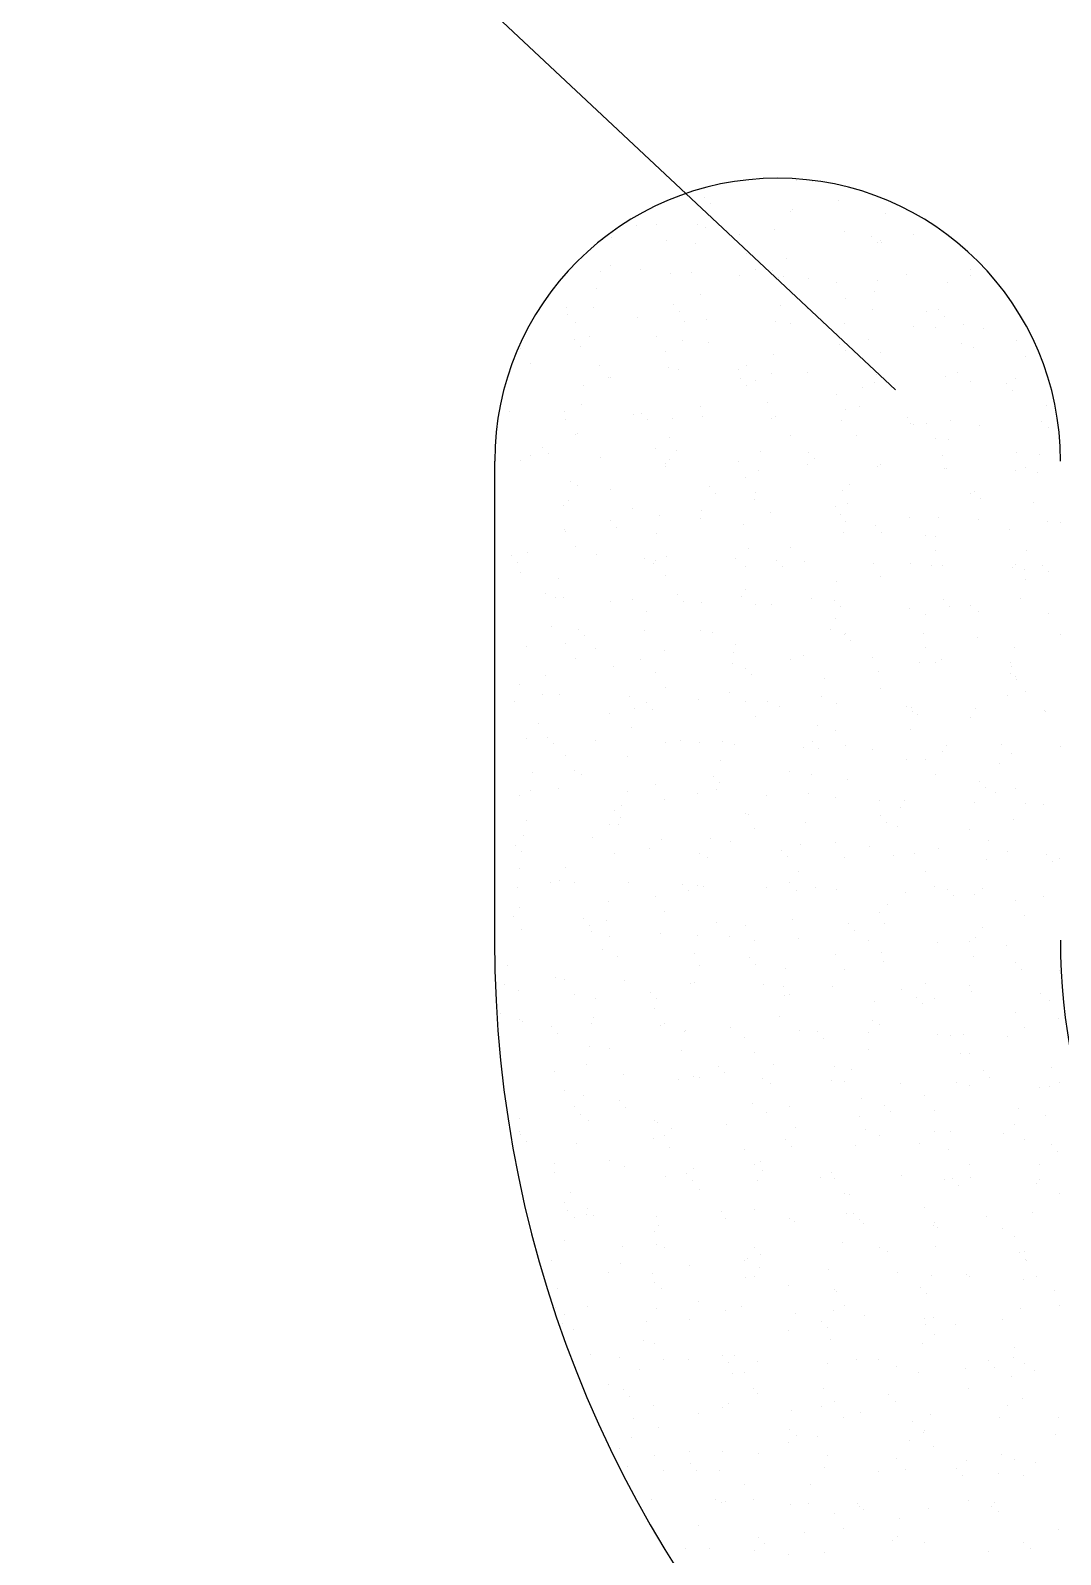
# Model space of a CAD drawing. Extents: x -109 to 1815, y -14679 to 345.
# Drawn here: x 34.671 to 35.399, y 8.072 to 9.149 of the extents above; entities that cross this region are included whole.
import ezdxf

# ---------------------------------------------------------------- set-up
doc = ezdxf.new("R2010")
doc.units = 0
doc.header["$MEASUREMENT"] = 0
doc.linetypes.add('HIDDEN', pattern=[0.375, 0.25, -0.125])
for name, color, linetype in [('LINVISTA', 13, 'CONTINUOUS'), ('PROJCASA', 3, 'HIDDEN'), ('VARANDA', 1, 'CONTINUOUS')]:
    doc.layers.add(name, color=color, linetype=linetype)

msp = doc.modelspace()

# ---------------------------------------------------------------- linework, layer by layer
at = {"layer": 'LINVISTA', "ltscale": 0.35}
msp.add_arc((35.8296, 8.506), 0.8308, 180, 360, dxfattribs=at)
at = {"layer": 'PROJCASA', "ltscale": 12}
msp.add_line((41.8508, 2.7423), (32.7227, 11.2923), dxfattribs=at)
at = {"layer": 'VARANDA'}
for p, q in [((35.2123, 9.0432), (35.2123, 9.0432)), ((35.2233, 9.0425), (35.2233, 9.0425)), ((35.1474, 9.0312), (35.1474, 9.0312)), ((35.242, 9.0288), (35.242, 9.0288)), ((35.1517, 9.0266), (35.1517, 9.0266)), ((35.2083, 9.0209), (35.2083, 9.0209)), ((35.2096, 9.0226), (35.2096, 9.0226)), ((35.275, 9.0198), (35.275, 9.0198)), ((35.0991, 9.0114), (35.0991, 9.0114)), ((35.1131, 9.0115), (35.1131, 9.0115)), ((35.1424, 9.0115), (35.1424, 9.0115)), ((35.1481, 9.0098), (35.1481, 9.0098)), ((35.197, 9.0082), (35.197, 9.0082)), ((35.0752, 9.001), (35.0752, 9.001)), ((35.0817, 9.0023), (35.0817, 9.0023)), ((35.12, 9.0008), (35.12, 9.0008)), ((35.1406, 8.9983), (35.1406, 8.9983)), ((35.172, 9.0045), (35.172, 9.0045)), ((35.246, 9.0066), (35.246, 9.0066)), ((35.2652, 9.0035), (35.2652, 9.0035)), ((35.2694, 8.9988), (35.2694, 8.9988)), ((35.2719, 9.0003), (35.2719, 9.0003)), ((35.2723, 8.9992), (35.2723, 8.9992)), ((35.2949, 9.005), (35.2949, 9.005)), ((35.1767, 8.991), (35.1767, 8.991)), ((35.2051, 8.9881), (35.2051, 8.9881)), ((35.074, 8.9787), (35.074, 8.9787)), ((35.0809, 8.9828), (35.0809, 8.9828)), ((35.102, 8.9802), (35.102, 8.9802)), ((35.123, 8.9771), (35.123, 8.9771)), ((35.1379, 8.9776), (35.1379, 8.9776)), ((35.1719, 8.9755), (35.1719, 8.9755)), ((35.1836, 8.9803), (35.1836, 8.9803)), ((35.1952, 8.9792), (35.1952, 8.9792)), ((35.1994, 8.9745), (35.1994, 8.9745)), ((35.2033, 8.9749), (35.2033, 8.9749)), ((35.2897, 8.9767), (35.2897, 8.9767)), ((35.335, 8.9757), (35.335, 8.9757)), ((35.3355, 8.9798), (35.3355, 8.9798)), ((35.0707, 8.9665), (35.0707, 8.9665)), ((35.2208, 8.9739), (35.2208, 8.9739)), ((35.2404, 8.9705), (35.2404, 8.9705)), ((35.2677, 8.9647), (35.2677, 8.9647)), ((35.2698, 8.9723), (35.2698, 8.9723)), ((35.3187, 8.9707), (35.3187, 8.9707)), ((35.0494, 8.953), (35.0494, 8.953)), ((35.069, 8.9533), (35.069, 8.9533)), ((35.1252, 8.9549), (35.1252, 8.9549)), ((35.1445, 8.9623), (35.1445, 8.9623)), ((35.2006, 8.9542), (35.2006, 8.9542)), ((35.2472, 8.9598), (35.2472, 8.9598)), ((35.0505, 8.948), (35.0505, 8.948)), ((35.0562, 8.9422), (35.0562, 8.9422)), ((35.0995, 8.9464), (35.0995, 8.9464)), ((35.1294, 8.9502), (35.1294, 8.9502)), ((35.1334, 8.9431), (35.1334, 8.9431)), ((35.1484, 8.9448), (35.1484, 8.9448)), ((35.1973, 8.9432), (35.1973, 8.9432)), ((35.2197, 8.9524), (35.2197, 8.9524)), ((35.266, 8.9514), (35.266, 8.9514)), ((35.304, 8.95), (35.304, 8.95)), ((35.3129, 8.9514), (35.3129, 8.9514)), ((35.3171, 8.9467), (35.3171, 8.9467)), ((35.0662, 8.9327), (35.0662, 8.9327)), ((35.113, 8.9324), (35.113, 8.9324)), ((35.2081, 8.9418), (35.2081, 8.9418)), ((35.2463, 8.9416), (35.2463, 8.9416)), ((35.2952, 8.94), (35.2952, 8.94)), ((35.3108, 8.9393), (35.3108, 8.9393)), ((35.3304, 8.9412), (35.3304, 8.9412)), ((35.3442, 8.9384), (35.3442, 8.9384)), ((35.0172, 8.9242), (35.0172, 8.9242)), ((35.0552, 8.9306), (35.0552, 8.9306)), ((35.0594, 8.9259), (35.0594, 8.9259)), ((35.1198, 8.9217), (35.1198, 8.9217)), ((35.1316, 8.9299), (35.1316, 8.9299)), ((35.1497, 8.9281), (35.1497, 8.9281)), ((35.2429, 8.9271), (35.2429, 8.9271)), ((35.2471, 8.9224), (35.2471, 8.9224)), ((35.2633, 8.9308), (35.2633, 8.9308)), ((35.2717, 8.9212), (35.2717, 8.9212)), ((35.3287, 8.928), (35.3287, 8.928)), ((35.3374, 8.9246), (35.3374, 8.9246)), ((35.3676, 8.9295), (35.3676, 8.9295)), ((35.0242, 8.9138), (35.0242, 8.9138)), ((35.0732, 8.9122), (35.0732, 8.9122)), ((35.1221, 8.9106), (35.1221, 8.9106)), ((35.1766, 8.9119), (35.1766, 8.9119)), ((35.1961, 8.9197), (35.1961, 8.9197)), ((35.3744, 8.9188), (35.3744, 8.9188)), ((35.0797, 8.9038), (35.0797, 8.9038)), ((35.0808, 8.9037), (35.0808, 8.9037)), ((35.1289, 8.9093), (35.1289, 8.9093)), ((35.1711, 8.909), (35.1711, 8.909)), ((35.1729, 8.9028), (35.1729, 8.9028)), ((35.1834, 8.9012), (35.1834, 8.9012)), ((35.1943, 8.9065), (35.1943, 8.9065)), ((35.22, 8.9074), (35.22, 8.9074)), ((35.2674, 8.9003), (35.2674, 8.9003)), ((35.2689, 8.9058), (35.2689, 8.9058)), ((35.3179, 8.9042), (35.3179, 8.9042)), ((35.326, 8.9074), (35.326, 8.9074)), ((35.3353, 8.9007), (35.3353, 8.9007)), ((35.3606, 8.8994), (35.3606, 8.8994)), ((35.3668, 8.9026), (35.3668, 8.9026)), ((35.0617, 8.8982), (35.0617, 8.8982)), ((35.1772, 8.8981), (35.1772, 8.8981)), ((35.2402, 8.8914), (35.2402, 8.8914)), ((35.2587, 8.8963), (35.2587, 8.8963)), ((35.3649, 8.8947), (35.3649, 8.8947)), ((35.0097, 8.8795), (35.0097, 8.8795)), ((35.048, 8.8794), (35.048, 8.8794)), ((35.06, 8.8849), (35.06, 8.8849)), ((35.097, 8.8778), (35.097, 8.8778)), ((35.1029, 8.8785), (35.1029, 8.8785)), ((35.1444, 8.8832), (35.1444, 8.8832)), ((35.1916, 8.8858), (35.1916, 8.8858)), ((35.247, 8.8807), (35.247, 8.8807)), ((35.257, 8.8831), (35.257, 8.8831)), ((35.3886, 8.8839), (35.3886, 8.8839)), ((35.0493, 8.8739), (35.0493, 8.8739)), ((35.1072, 8.8738), (35.1072, 8.8738)), ((35.1244, 8.8748), (35.1244, 8.8748)), ((35.1459, 8.8762), (35.1459, 8.8762)), ((35.1949, 8.8746), (35.1949, 8.8746)), ((35.1974, 8.876), (35.1974, 8.876)), ((35.2438, 8.873), (35.2438, 8.873)), ((35.2906, 8.8751), (35.2906, 8.8751)), ((35.2928, 8.8714), (35.2928, 8.8714)), ((35.2949, 8.8704), (35.2949, 8.8704)), ((35.3038, 8.8709), (35.3038, 8.8709)), ((35.3214, 8.8729), (35.3214, 8.8729)), ((35.3417, 8.8698), (35.3417, 8.8698)), ((35.3851, 8.8726), (35.3851, 8.8726)), ((35.3906, 8.8682), (35.3906, 8.8682)), ((35.0561, 8.8631), (35.0561, 8.8631)), ((35.0572, 8.8643), (35.0572, 8.8643)), ((35.1226, 8.8615), (35.1226, 8.8615)), ((35.208, 8.8627), (35.208, 8.8627)), ((35.2543, 8.8624), (35.2543, 8.8624)), ((35.3106, 8.8602), (35.3106, 8.8602)), ((35.3197, 8.8596), (35.3197, 8.8596)), ((35.017, 8.8451), (35.017, 8.8451)), ((35.0245, 8.8488), (35.0245, 8.8488)), ((35.0329, 8.8542), (35.0329, 8.8542)), ((35.0372, 8.8496), (35.0372, 8.8496)), ((35.0735, 8.8472), (35.0735, 8.8472)), ((35.1129, 8.8533), (35.1129, 8.8533)), ((35.1224, 8.8456), (35.1224, 8.8456)), ((35.1274, 8.8518), (35.1274, 8.8518)), ((35.1871, 8.8513), (35.1871, 8.8513)), ((35.2206, 8.8508), (35.2206, 8.8508)), ((35.2249, 8.8461), (35.2249, 8.8461)), ((35.3151, 8.8483), (35.3151, 8.8483)), ((35.3674, 8.8504), (35.3674, 8.8504)), ((35.3841, 8.8494), (35.3841, 8.8494)), ((34.9989, 8.506), (34.9989, 8.8445)), ((35.1197, 8.8426), (35.1197, 8.8426)), ((35.1199, 8.8409), (35.1199, 8.8409)), ((35.1714, 8.844), (35.1714, 8.844)), ((35.1853, 8.8381), (35.1853, 8.8381)), ((35.2203, 8.8424), (35.2203, 8.8424)), ((35.2693, 8.8408), (35.2693, 8.8408)), ((35.2716, 8.8421), (35.2716, 8.8421)), ((35.317, 8.839), (35.317, 8.839)), ((35.3182, 8.8392), (35.3182, 8.8392)), ((35.3671, 8.8376), (35.3671, 8.8376)), ((35.3742, 8.8397), (35.3742, 8.8397)), ((35.3824, 8.8362), (35.3824, 8.8362)), ((35.0527, 8.8298), (35.0527, 8.8298)), ((35.0574, 8.8275), (35.0574, 8.8275)), ((35.0806, 8.8246), (35.0806, 8.8246)), ((35.1506, 8.8265), (35.1506, 8.8265)), ((35.1765, 8.8328), (35.1765, 8.8328)), ((35.2451, 8.824), (35.2451, 8.824)), ((35.2497, 8.8279), (35.2497, 8.8279)), ((35.0472, 8.8129), (35.0472, 8.8129)), ((35.051, 8.8166), (35.051, 8.8166)), ((35.1549, 8.8218), (35.1549, 8.8218)), ((35.1826, 8.8175), (35.1826, 8.8175)), ((35.1833, 8.8221), (35.1833, 8.8221)), ((35.248, 8.8147), (35.248, 8.8147)), ((35.3352, 8.8216), (35.3352, 8.8216)), ((35.3383, 8.823), (35.3383, 8.823)), ((35.3426, 8.8183), (35.3426, 8.8183)), ((35.3796, 8.8156), (35.3796, 8.8156)), ((35.0806, 8.8022), (35.0806, 8.8022)), ((35.0961, 8.8113), (35.0961, 8.8113)), ((35.1154, 8.8064), (35.1154, 8.8064)), ((35.1442, 8.8041), (35.1442, 8.8041)), ((35.1451, 8.8097), (35.1451, 8.8097)), ((35.194, 8.8081), (35.194, 8.8081)), ((35.2401, 8.8123), (35.2401, 8.8123)), ((35.243, 8.8065), (35.243, 8.8065)), ((35.2919, 8.8049), (35.2919, 8.8049)), ((35.3124, 8.8045), (35.3124, 8.8045)), ((35.3408, 8.8033), (35.3408, 8.8033)), ((35.0482, 8.7959), (35.0482, 8.7959)), ((35.0491, 8.7948), (35.0491, 8.7948)), ((35.0849, 8.7975), (35.0849, 8.7975)), ((35.1136, 8.7932), (35.1136, 8.7932)), ((35.1751, 8.7997), (35.1751, 8.7997)), ((35.2453, 8.794), (35.2453, 8.794)), ((35.2469, 8.8016), (35.2469, 8.8016)), ((35.2683, 8.7987), (35.2683, 8.7987)), ((35.2726, 8.794), (35.2726, 8.794)), ((35.3037, 8.7918), (35.3037, 8.7918)), ((35.3107, 8.7913), (35.3107, 8.7913)), ((35.3628, 8.7962), (35.3628, 8.7962)), ((35.3898, 8.8017), (35.3898, 8.8017)), ((35.3988, 8.8011), (35.3988, 8.8011)), ((35.0559, 8.784), (35.0559, 8.784)), ((35.1781, 8.783), (35.1781, 8.783)), ((35.2078, 8.7836), (35.2078, 8.7836)), ((35.3105, 8.7811), (35.3105, 8.7811)), ((35.3751, 8.7811), (35.3751, 8.7811)), ((35.0106, 8.7779), (35.0106, 8.7779)), ((35.0149, 8.7732), (35.0149, 8.7732)), ((35.0221, 8.7802), (35.0221, 8.7802)), ((35.071, 8.7786), (35.071, 8.7786)), ((35.1051, 8.7754), (35.1051, 8.7754)), ((35.1109, 8.7725), (35.1109, 8.7725)), ((35.1127, 8.7742), (35.1127, 8.7742)), ((35.12, 8.777), (35.12, 8.777)), ((35.1689, 8.7754), (35.1689, 8.7754)), ((35.1763, 8.7697), (35.1763, 8.7697)), ((35.1983, 8.7744), (35.1983, 8.7744)), ((35.2026, 8.7697), (35.2026, 8.7697)), ((35.2178, 8.7738), (35.2178, 8.7738)), ((35.2668, 8.7722), (35.2668, 8.7722)), ((35.2928, 8.7719), (35.2928, 8.7719)), ((35.308, 8.7706), (35.308, 8.7706)), ((35.3157, 8.7706), (35.3157, 8.7706)), ((35.3673, 8.7713), (35.3673, 8.7713)), ((35.386, 8.7709), (35.386, 8.7709)), ((35.0169, 8.766), (35.0169, 8.766)), ((35.0437, 8.7614), (35.0437, 8.7614)), ((35.1195, 8.7635), (35.1195, 8.7635)), ((35.2407, 8.7595), (35.2407, 8.7595)), ((35.2715, 8.763), (35.2715, 8.763)), ((35.3647, 8.769), (35.3647, 8.769)), ((35.3734, 8.7679), (35.3734, 8.7679)), ((35.3741, 8.7606), (35.3741, 8.7606)), ((35.3903, 8.7663), (35.3903, 8.7663)), ((35.0351, 8.7511), (35.0351, 8.7511)), ((35.042, 8.7482), (35.042, 8.7482)), ((35.1283, 8.7501), (35.1283, 8.7501)), ((35.1736, 8.7491), (35.1736, 8.7491)), ((35.1763, 8.7537), (35.1763, 8.7537)), ((35.0475, 8.748), (35.0475, 8.748)), ((35.0805, 8.7455), (35.0805, 8.7455)), ((35.0965, 8.7464), (35.0965, 8.7464)), ((35.1064, 8.738), (35.1064, 8.738)), ((35.1326, 8.7454), (35.1326, 8.7454)), ((35.1454, 8.7448), (35.1454, 8.7448)), ((35.1831, 8.743), (35.1831, 8.743)), ((35.1943, 8.7432), (35.1943, 8.7432)), ((35.2228, 8.7476), (35.2228, 8.7476)), ((35.239, 8.7463), (35.239, 8.7463)), ((35.2433, 8.7416), (35.2433, 8.7416)), ((35.2922, 8.74), (35.2922, 8.74)), ((35.316, 8.7466), (35.316, 8.7466)), ((35.3203, 8.742), (35.3203, 8.742)), ((35.3351, 8.7425), (35.3351, 8.7425)), ((35.3412, 8.7384), (35.3412, 8.7384)), ((35.3706, 8.7472), (35.3706, 8.7472)), ((35.0392, 8.7276), (35.0392, 8.7276)), ((35.2399, 8.7332), (35.2399, 8.7332)), ((35.3034, 8.7361), (35.3034, 8.7361)), ((35.3901, 8.7368), (35.3901, 8.7368)), ((35.0583, 8.7258), (35.0583, 8.7258)), ((35.0626, 8.7211), (35.0626, 8.7211)), ((35.1046, 8.7248), (35.1046, 8.7248)), ((35.1441, 8.725), (35.1441, 8.725)), ((35.1528, 8.7233), (35.1528, 8.7233)), ((35.2363, 8.7257), (35.2363, 8.7257)), ((35.246, 8.7223), (35.246, 8.7223)), ((35.2467, 8.7225), (35.2467, 8.7225)), ((35.2503, 8.7177), (35.2503, 8.7177)), ((35.3017, 8.7229), (35.3017, 8.7229)), ((35.3405, 8.7199), (35.3405, 8.7199)), ((35.3987, 8.722), (35.3987, 8.722)), ((35.0212, 8.7137), (35.0212, 8.7137)), ((35.049, 8.7157), (35.049, 8.7157)), ((35.0702, 8.7121), (35.0702, 8.7121)), ((35.1191, 8.7105), (35.1191, 8.7105)), ((35.168, 8.7089), (35.168, 8.7089)), ((35.1691, 8.7146), (35.1691, 8.7146)), ((35.217, 8.7073), (35.217, 8.7073)), ((35.2659, 8.7057), (35.2659, 8.7057)), ((35.3035, 8.7127), (35.3035, 8.7127)), ((35.3661, 8.7127), (35.3661, 8.7127)), ((35.0558, 8.7049), (35.0558, 8.7049)), ((35.0828, 8.699), (35.0828, 8.699)), ((35.1019, 8.7041), (35.1019, 8.7041)), ((35.1126, 8.6951), (35.1126, 8.6951)), ((35.1673, 8.7014), (35.1673, 8.7014)), ((35.176, 8.6981), (35.176, 8.6981)), ((35.2077, 8.7045), (35.2077, 8.7045)), ((35.2705, 8.6956), (35.2705, 8.6956)), ((35.299, 8.7023), (35.299, 8.7023)), ((35.3103, 8.702), (35.3103, 8.702)), ((35.3149, 8.7041), (35.3149, 8.7041)), ((35.3637, 8.6946), (35.3637, 8.6946)), ((35.3638, 8.7025), (35.3638, 8.7025)), ((35.3644, 8.6995), (35.3644, 8.6995)), ((35.0167, 8.6869), (35.0167, 8.6869)), ((35.0347, 8.6931), (35.0347, 8.6931)), ((35.1194, 8.6844), (35.1194, 8.6844)), ((35.1803, 8.6934), (35.1803, 8.6934)), ((35.2317, 8.6912), (35.2317, 8.6912)), ((35.2713, 8.6839), (35.2713, 8.6839)), ((35.3671, 8.6922), (35.3671, 8.6922)), ((35.368, 8.6899), (35.368, 8.6899)), ((35.0128, 8.6747), (35.0128, 8.6747)), ((35.033, 8.6798), (35.033, 8.6798)), ((35.045, 8.6794), (35.045, 8.6794)), ((35.094, 8.6778), (35.094, 8.6778)), ((35.106, 8.6738), (35.106, 8.6738)), ((35.1429, 8.6762), (35.1429, 8.6762)), ((35.1646, 8.6807), (35.1646, 8.6807)), ((35.1762, 8.6746), (35.1762, 8.6746)), ((35.1919, 8.6746), (35.1919, 8.6746)), ((35.23, 8.6779), (35.23, 8.6779)), ((35.2408, 8.673), (35.2408, 8.673)), ((35.3616, 8.6788), (35.3616, 8.6788)), ((35.374, 8.6815), (35.374, 8.6815)), ((35.0804, 8.6664), (35.0804, 8.6664)), ((35.0974, 8.6696), (35.0974, 8.6696)), ((35.1103, 8.6691), (35.1103, 8.6691)), ((35.183, 8.6639), (35.183, 8.6639)), ((35.2005, 8.6713), (35.2005, 8.6713)), ((35.2897, 8.6714), (35.2897, 8.6714)), ((35.2937, 8.6703), (35.2937, 8.6703)), ((35.2944, 8.6678), (35.2944, 8.6678)), ((35.298, 8.6656), (35.298, 8.6656)), ((35.3349, 8.6634), (35.3349, 8.6634)), ((35.3387, 8.6698), (35.3387, 8.6698)), ((35.3876, 8.6682), (35.3876, 8.6682)), ((35.3882, 8.6678), (35.3882, 8.6678)), ((35.0302, 8.6592), (35.0302, 8.6592)), ((35.0956, 8.6564), (35.0956, 8.6564)), ((35.2273, 8.6573), (35.2273, 8.6573)), ((35.2398, 8.6541), (35.2398, 8.6541)), ((35.2927, 8.6545), (35.2927, 8.6545)), ((35.0215, 8.6487), (35.0215, 8.6487)), ((35.036, 8.6495), (35.036, 8.6495)), ((35.0403, 8.6448), (35.0403, 8.6448)), ((35.0705, 8.6471), (35.0705, 8.6471)), ((35.1194, 8.6455), (35.1194, 8.6455)), ((35.1305, 8.647), (35.1305, 8.647)), ((35.144, 8.6459), (35.144, 8.6459)), ((35.1601, 8.6462), (35.1601, 8.6462)), ((35.1684, 8.6439), (35.1684, 8.6439)), ((35.2173, 8.6423), (35.2173, 8.6423)), ((35.2237, 8.646), (35.2237, 8.646)), ((35.228, 8.6413), (35.228, 8.6413)), ((35.2466, 8.6434), (35.2466, 8.6434)), ((35.2662, 8.6407), (35.2662, 8.6407)), ((35.3182, 8.6435), (35.3182, 8.6435)), ((35.3571, 8.6443), (35.3571, 8.6443)), ((35.3985, 8.6429), (35.3985, 8.6429)), ((35.0488, 8.6366), (35.0488, 8.6366)), ((35.0929, 8.6358), (35.0929, 8.6358)), ((35.1583, 8.633), (35.1583, 8.633)), ((35.29, 8.6339), (35.29, 8.6339)), ((35.3034, 8.6336), (35.3034, 8.6336)), ((35.3152, 8.6391), (35.3152, 8.6391)), ((35.3554, 8.6311), (35.3554, 8.6311)), ((35.3641, 8.6375), (35.3641, 8.6375)), ((35.0257, 8.6247), (35.0257, 8.6247)), ((35.0556, 8.6258), (35.0556, 8.6258)), ((35.0605, 8.6227), (35.0605, 8.6227)), ((35.1537, 8.6217), (35.1537, 8.6217)), ((35.2076, 8.6254), (35.2076, 8.6254)), ((35.2227, 8.6228), (35.2227, 8.6228)), ((35.2482, 8.6192), (35.2482, 8.6192)), ((35.3102, 8.6229), (35.3102, 8.6229)), ((35.024, 8.6115), (35.024, 8.6115)), ((35.0442, 8.6129), (35.0442, 8.6129)), ((35.0931, 8.6113), (35.0931, 8.6113)), ((35.1124, 8.616), (35.1124, 8.616)), ((35.1421, 8.6097), (35.1421, 8.6097)), ((35.1556, 8.6123), (35.1556, 8.6123)), ((35.158, 8.617), (35.158, 8.617)), ((35.191, 8.6081), (35.191, 8.6081)), ((35.221, 8.6096), (35.221, 8.6096)), ((35.3414, 8.6182), (35.3414, 8.6182)), ((35.3457, 8.6135), (35.3457, 8.6135)), ((35.3526, 8.6105), (35.3526, 8.6105)), ((35.367, 8.6131), (35.367, 8.6131)), ((35.0166, 8.6078), (35.0166, 8.6078)), ((35.0837, 8.5974), (35.0837, 8.5974)), ((35.0884, 8.6013), (35.0884, 8.6013)), ((35.1192, 8.6053), (35.1192, 8.6053)), ((35.24, 8.6065), (35.24, 8.6065)), ((35.2712, 8.6048), (35.2712, 8.6048)), ((35.2854, 8.5994), (35.2854, 8.5994)), ((35.2889, 8.6049), (35.2889, 8.6049)), ((35.3378, 8.6033), (35.3378, 8.6033)), ((35.3738, 8.6024), (35.3738, 8.6024)), ((35.3868, 8.6017), (35.3868, 8.6017)), ((35.0212, 8.5908), (35.0212, 8.5908)), ((35.0802, 8.5873), (35.0802, 8.5873)), ((35.0866, 8.588), (35.0866, 8.588)), ((35.088, 8.5927), (35.088, 8.5927)), ((35.176, 8.5955), (35.176, 8.5955)), ((35.1782, 8.5949), (35.1782, 8.5949)), ((35.2183, 8.5889), (35.2183, 8.5889)), ((35.2714, 8.5939), (35.2714, 8.5939)), ((35.2757, 8.5892), (35.2757, 8.5892)), ((35.3659, 8.5914), (35.3659, 8.5914)), ((35.0191, 8.5801), (35.0191, 8.5801)), ((35.068, 8.5785), (35.068, 8.5785)), ((35.1169, 8.5769), (35.1169, 8.5769)), ((35.1511, 8.5778), (35.1511, 8.5778)), ((35.1829, 8.5848), (35.1829, 8.5848)), ((35.2837, 8.5862), (35.2837, 8.5862)), ((35.3348, 8.5843), (35.3348, 8.5843)), ((35.3481, 8.576), (35.3481, 8.576)), ((35.0137, 8.5731), (35.0137, 8.5731)), ((35.018, 8.5684), (35.018, 8.5684)), ((35.0839, 8.5674), (35.0839, 8.5674)), ((35.1082, 8.5706), (35.1082, 8.5706)), ((35.1438, 8.5668), (35.1438, 8.5668)), ((35.1659, 8.5753), (35.1659, 8.5753)), ((35.2014, 8.5696), (35.2014, 8.5696)), ((35.2057, 8.565), (35.2057, 8.565)), ((35.2148, 8.5737), (35.2148, 8.5737)), ((35.2396, 8.575), (35.2396, 8.575)), ((35.2638, 8.5721), (35.2638, 8.5721)), ((35.281, 8.5655), (35.281, 8.5655)), ((35.2959, 8.5672), (35.2959, 8.5672)), ((35.3127, 8.5705), (35.3127, 8.5705)), ((35.3617, 8.5689), (35.3617, 8.5689)), ((35.3891, 8.5662), (35.3891, 8.5662)), ((35.0167, 8.5563), (35.0167, 8.5563)), ((35.0487, 8.5575), (35.0487, 8.5575)), ((35.1493, 8.5646), (35.1493, 8.5646)), ((35.2137, 8.5544), (35.2137, 8.5544)), ((35.2465, 8.5643), (35.2465, 8.5643)), ((35.3032, 8.5545), (35.3032, 8.5545)), ((35.3464, 8.5627), (35.3464, 8.5627)), ((35.3934, 8.5615), (35.3934, 8.5615)), ((35.3984, 8.5638), (35.3984, 8.5638)), ((35.0382, 8.5463), (35.0382, 8.5463)), ((35.0445, 8.5479), (35.0445, 8.5479)), ((35.0555, 8.5467), (35.0555, 8.5467)), ((35.0934, 8.5463), (35.0934, 8.5463)), ((35.1314, 8.5453), (35.1314, 8.5453)), ((35.1424, 8.5447), (35.1424, 8.5447)), ((35.1466, 8.544), (35.1466, 8.544)), ((35.2074, 8.5463), (35.2074, 8.5463)), ((35.3101, 8.5438), (35.3101, 8.5438)), ((35.015, 8.5431), (35.015, 8.5431)), ((35.0794, 8.5329), (35.0794, 8.5329)), ((35.1123, 8.5369), (35.1123, 8.5369)), ((35.1357, 8.5407), (35.1357, 8.5407)), ((35.1913, 8.5431), (35.1913, 8.5431)), ((35.212, 8.5412), (35.212, 8.5412)), ((35.2259, 8.5429), (35.2259, 8.5429)), ((35.2403, 8.5415), (35.2403, 8.5415)), ((35.2892, 8.5399), (35.2892, 8.5399)), ((35.3191, 8.5419), (35.3191, 8.5419)), ((35.3234, 8.5372), (35.3234, 8.5372)), ((35.3381, 8.5383), (35.3381, 8.5383)), ((35.3436, 8.5421), (35.3436, 8.5421)), ((35.3668, 8.534), (35.3668, 8.534)), ((35.3871, 8.5367), (35.3871, 8.5367)), ((35.0122, 8.5224), (35.0122, 8.5224)), ((35.0165, 8.5287), (35.0165, 8.5287)), ((35.1191, 8.5262), (35.1191, 8.5262)), ((35.271, 8.5257), (35.271, 8.5257)), ((35.2764, 8.531), (35.2764, 8.531)), ((35.3737, 8.5233), (35.3737, 8.5233)), ((35.0182, 8.5136), (35.0182, 8.5136)), ((35.0614, 8.521), (35.0614, 8.521)), ((35.0657, 8.5164), (35.0657, 8.5164)), ((35.0672, 8.512), (35.0672, 8.512)), ((35.0776, 8.5197), (35.0776, 8.5197)), ((35.1559, 8.5186), (35.1559, 8.5186)), ((35.1759, 8.5164), (35.1759, 8.5164)), ((35.2093, 8.5206), (35.2093, 8.5206)), ((35.2491, 8.5176), (35.2491, 8.5176)), ((35.2534, 8.5129), (35.2534, 8.5129)), ((35.2747, 8.5178), (35.2747, 8.5178)), ((35.3436, 8.5151), (35.3436, 8.5151)), ((35.0801, 8.5082), (35.0801, 8.5082)), ((35.1161, 8.5104), (35.1161, 8.5104)), ((35.1421, 8.5095), (35.1421, 8.5095)), ((35.165, 8.5088), (35.165, 8.5088)), ((35.1827, 8.5057), (35.1827, 8.5057)), ((35.214, 8.5072), (35.214, 8.5072)), ((35.2629, 8.5056), (35.2629, 8.5056)), ((35.3119, 8.504), (35.3119, 8.504)), ((35.3346, 8.5052), (35.3346, 8.5052)), ((35.3391, 8.5076), (35.3391, 8.5076)), ((35.3608, 8.5024), (35.3608, 8.5024)), ((35.0749, 8.499), (35.0749, 8.499)), ((35.0859, 8.4943), (35.0859, 8.4943)), ((35.1403, 8.4963), (35.1403, 8.4963)), ((35.1791, 8.4933), (35.1791, 8.4933)), ((35.2395, 8.4959), (35.2395, 8.4959)), ((35.272, 8.4971), (35.272, 8.4971)), ((35.2736, 8.4908), (35.2736, 8.4908)), ((35.3374, 8.4944), (35.3374, 8.4944)), ((35.3668, 8.4898), (35.3668, 8.4898)), ((35.0077, 8.4879), (35.0077, 8.4879)), ((35.042, 8.4793), (35.042, 8.4793)), ((35.1437, 8.4877), (35.1437, 8.4877)), ((35.1834, 8.4886), (35.1834, 8.4886)), ((35.2047, 8.4861), (35.2047, 8.4861)), ((35.2463, 8.4852), (35.2463, 8.4852)), ((35.3711, 8.4851), (35.3711, 8.4851)), ((35.3982, 8.4847), (35.3982, 8.4847)), ((35.0059, 8.4747), (35.0059, 8.4747)), ((35.0159, 8.47), (35.0159, 8.47)), ((35.0485, 8.4784), (35.0485, 8.4784)), ((35.091, 8.4777), (35.091, 8.4777)), ((35.1091, 8.469), (35.1091, 8.469)), ((35.1376, 8.4756), (35.1376, 8.4756)), ((35.1399, 8.4761), (35.1399, 8.4761)), ((35.1889, 8.4745), (35.1889, 8.4745)), ((35.203, 8.4728), (35.203, 8.4728)), ((35.2378, 8.4729), (35.2378, 8.4729)), ((35.2867, 8.4713), (35.2867, 8.4713)), ((35.3031, 8.4754), (35.3031, 8.4754)), ((35.3346, 8.4737), (35.3346, 8.4737)), ((35.3357, 8.4697), (35.3357, 8.4697)), ((35.3846, 8.4681), (35.3846, 8.4681)), ((35.0554, 8.4676), (35.0554, 8.4676)), ((35.0704, 8.4645), (35.0704, 8.4645)), ((35.1121, 8.4578), (35.1121, 8.4578)), ((35.1134, 8.4643), (35.1134, 8.4643)), ((35.2036, 8.4665), (35.2036, 8.4665)), ((35.2073, 8.4672), (35.2073, 8.4672)), ((35.2674, 8.4626), (35.2674, 8.4626)), ((35.2968, 8.4655), (35.2968, 8.4655)), ((35.3011, 8.4608), (35.3011, 8.4608)), ((35.3099, 8.4647), (35.3099, 8.4647)), ((35.3913, 8.463), (35.3913, 8.463)), ((35.0032, 8.4541), (35.0032, 8.4541)), ((35.0163, 8.4496), (35.0163, 8.4496)), ((35.0185, 8.4487), (35.0185, 8.4487)), ((35.0675, 8.4471), (35.0675, 8.4471)), ((35.0686, 8.4513), (35.0686, 8.4513)), ((35.119, 8.4471), (35.119, 8.4471)), ((35.2003, 8.4522), (35.2003, 8.4522)), ((35.2657, 8.4494), (35.2657, 8.4494)), ((35.2709, 8.4466), (35.2709, 8.4466)), ((35.3667, 8.4549), (35.3667, 8.4549)), ((35.3973, 8.4503), (35.3973, 8.4503)), ((35.0391, 8.4447), (35.0391, 8.4447)), ((35.0434, 8.44), (35.0434, 8.44)), ((35.1164, 8.4455), (35.1164, 8.4455)), ((35.1331, 8.4411), (35.1331, 8.4411)), ((35.1336, 8.4422), (35.1336, 8.4422)), ((35.1654, 8.4439), (35.1654, 8.4439)), ((35.1757, 8.4373), (35.1757, 8.4373)), ((35.2143, 8.4423), (35.2143, 8.4423)), ((35.2268, 8.4412), (35.2268, 8.4412)), ((35.2311, 8.4365), (35.2311, 8.4365)), ((35.2632, 8.4407), (35.2632, 8.4407)), ((35.3122, 8.4391), (35.3122, 8.4391)), ((35.3213, 8.4387), (35.3213, 8.4387)), ((35.3301, 8.4392), (35.3301, 8.4392)), ((35.3611, 8.4375), (35.3611, 8.4375)), ((35.3735, 8.4442), (35.3735, 8.4442)), ((35.0659, 8.4307), (35.0659, 8.4307)), ((35.0799, 8.4291), (35.0799, 8.4291)), ((35.1313, 8.4279), (35.1313, 8.4279)), ((35.1826, 8.4266), (35.1826, 8.4266)), ((35.263, 8.4288), (35.263, 8.4288)), ((35.3284, 8.426), (35.3284, 8.426)), ((35.3345, 8.4261), (35.3345, 8.4261)), ((35.0636, 8.4179), (35.0636, 8.4179)), ((35.1568, 8.4169), (35.1568, 8.4169)), ((35.1957, 8.4177), (35.1957, 8.4177)), ((35.2393, 8.4168), (35.2393, 8.4168)), ((35.2513, 8.4144), (35.2513, 8.4144)), ((35.3928, 8.4158), (35.3928, 8.4158)), ((35.0412, 8.4128), (35.0412, 8.4128)), ((35.0901, 8.4112), (35.0901, 8.4112)), ((35.1286, 8.4072), (35.1286, 8.4072)), ((35.1391, 8.4096), (35.1391, 8.4096)), ((35.1435, 8.4086), (35.1435, 8.4086)), ((35.1611, 8.4122), (35.1611, 8.4122)), ((35.188, 8.408), (35.188, 8.408)), ((35.194, 8.4045), (35.194, 8.4045)), ((35.2369, 8.4064), (35.2369, 8.4064)), ((35.2462, 8.4061), (35.2462, 8.4061)), ((35.2859, 8.4048), (35.2859, 8.4048)), ((35.3256, 8.4053), (35.3256, 8.4053)), ((35.3445, 8.4135), (35.3445, 8.4135)), ((35.3488, 8.4088), (35.3488, 8.4088)), ((35.3981, 8.4056), (35.3981, 8.4056)), ((35.0484, 8.3993), (35.0484, 8.3993)), ((35.0614, 8.3962), (35.0614, 8.3962)), ((35.0868, 8.3926), (35.0868, 8.3926)), ((35.2584, 8.3943), (35.2584, 8.3943)), ((35.3029, 8.3963), (35.3029, 8.3963)), ((35.3348, 8.4032), (35.3348, 8.4032)), ((35.3838, 8.4016), (35.3838, 8.4016)), ((35.391, 8.4026), (35.391, 8.4026)), ((35.0552, 8.3885), (35.0552, 8.3885)), ((35.0596, 8.3829), (35.0596, 8.3829)), ((35.0911, 8.3879), (35.0911, 8.3879)), ((35.1813, 8.3901), (35.1813, 8.3901)), ((35.1913, 8.3838), (35.1913, 8.3838)), ((35.2071, 8.3881), (35.2071, 8.3881)), ((35.2745, 8.3892), (35.2745, 8.3892)), ((35.2788, 8.3845), (35.2788, 8.3845)), ((35.3098, 8.3856), (35.3098, 8.3856)), ((35.369, 8.3867), (35.369, 8.3867)), ((35.3883, 8.3819), (35.3883, 8.3819)), ((35.0161, 8.3801), (35.0161, 8.3801)), ((35.065, 8.3785), (35.065, 8.3785)), ((35.112, 8.3787), (35.112, 8.3787)), ((35.1139, 8.3769), (35.1139, 8.3769)), ((35.1241, 8.3727), (35.1241, 8.3727)), ((35.1629, 8.3753), (35.1629, 8.3753)), ((35.2118, 8.3737), (35.2118, 8.3737)), ((35.2567, 8.381), (35.2567, 8.381)), ((35.2608, 8.3721), (35.2608, 8.3721)), ((35.3666, 8.3758), (35.3666, 8.3758)), ((35.0162, 8.3705), (35.0162, 8.3705)), ((35.0168, 8.3683), (35.0168, 8.3683)), ((35.0211, 8.3637), (35.0211, 8.3637)), ((35.0569, 8.3623), (35.0569, 8.3623)), ((35.1113, 8.3659), (35.1113, 8.3659)), ((35.1188, 8.368), (35.1188, 8.368)), ((35.2045, 8.3649), (35.2045, 8.3649)), ((35.254, 8.3604), (35.254, 8.3604)), ((35.2707, 8.3675), (35.2707, 8.3675)), ((35.299, 8.3624), (35.299, 8.3624)), ((35.3097, 8.3705), (35.3097, 8.3705)), ((35.3211, 8.3708), (35.3211, 8.3708)), ((35.3586, 8.3689), (35.3586, 8.3689)), ((35.3734, 8.3651), (35.3734, 8.3651)), ((35.3922, 8.3614), (35.3922, 8.3614)), ((35.0798, 8.35), (35.0798, 8.35)), ((35.1223, 8.3595), (35.1223, 8.3595)), ((35.1756, 8.3582), (35.1756, 8.3582)), ((35.2088, 8.3602), (35.2088, 8.3602)), ((35.3194, 8.3576), (35.3194, 8.3576)), ((35.3965, 8.3567), (35.3965, 8.3567)), ((35.0413, 8.3416), (35.0413, 8.3416)), ((35.0415, 8.3478), (35.0415, 8.3478)), ((35.0904, 8.3462), (35.0904, 8.3462)), ((35.1196, 8.3389), (35.1196, 8.3389)), ((35.1345, 8.3406), (35.1345, 8.3406)), ((35.1394, 8.3446), (35.1394, 8.3446)), ((35.1824, 8.3475), (35.1824, 8.3475)), ((35.1867, 8.3493), (35.1867, 8.3493)), ((35.1883, 8.343), (35.1883, 8.343)), ((35.2373, 8.3414), (35.2373, 8.3414)), ((35.2862, 8.3398), (35.2862, 8.3398)), ((35.3343, 8.347), (35.3343, 8.347)), ((35.3838, 8.3474), (35.3838, 8.3474)), ((35.1388, 8.3359), (35.1388, 8.3359)), ((35.1434, 8.3295), (35.1434, 8.3295)), ((35.185, 8.3361), (35.185, 8.3361)), ((35.229, 8.3381), (35.229, 8.3381)), ((35.2392, 8.3377), (35.2392, 8.3377)), ((35.3166, 8.337), (35.3166, 8.337)), ((35.3222, 8.3371), (35.3222, 8.3371)), ((35.3265, 8.3324), (35.3265, 8.3324)), ((35.3351, 8.3382), (35.3351, 8.3382)), ((35.382, 8.3342), (35.382, 8.3342)), ((35.3841, 8.3366), (35.3841, 8.3366)), ((35.0482, 8.3202), (35.0482, 8.3202)), ((35.0524, 8.3278), (35.0524, 8.3278)), ((35.246, 8.327), (35.246, 8.327)), ((35.2494, 8.3259), (35.2494, 8.3259)), ((35.3028, 8.3172), (35.3028, 8.3172)), ((35.3979, 8.3265), (35.3979, 8.3265)), ((35.0506, 8.3146), (35.0506, 8.3146)), ((35.0551, 8.3095), (35.0551, 8.3095)), ((35.0641, 8.312), (35.0641, 8.312)), ((35.0645, 8.3163), (35.0645, 8.3163)), ((35.0688, 8.3116), (35.0688, 8.3116)), ((35.1131, 8.3104), (35.1131, 8.3104)), ((35.1591, 8.3138), (35.1591, 8.3138)), ((35.162, 8.3088), (35.162, 8.3088)), ((35.1823, 8.3154), (35.1823, 8.3154)), ((35.207, 8.309), (35.207, 8.309)), ((35.211, 8.3072), (35.211, 8.3072)), ((35.2477, 8.3127), (35.2477, 8.3127)), ((35.2522, 8.3128), (35.2522, 8.3128)), ((35.2565, 8.3081), (35.2565, 8.3081)), ((35.3096, 8.3065), (35.3096, 8.3065)), ((35.3468, 8.3103), (35.3468, 8.3103)), ((35.3793, 8.3136), (35.3793, 8.3136)), ((35.1118, 8.2996), (35.1118, 8.2996)), ((35.115, 8.3044), (35.115, 8.3044)), ((35.2599, 8.3056), (35.2599, 8.3056)), ((35.3089, 8.304), (35.3089, 8.304)), ((35.3121, 8.3025), (35.3121, 8.3025)), ((35.3578, 8.3024), (35.3578, 8.3024)), ((35.3664, 8.2967), (35.3664, 8.2967)), ((35.0479, 8.2939), (35.0479, 8.2939)), ((35.0891, 8.2895), (35.0891, 8.2895)), ((35.1133, 8.2911), (35.1133, 8.2911)), ((35.1187, 8.2889), (35.1187, 8.2889)), ((35.1822, 8.2885), (35.1822, 8.2885)), ((35.245, 8.292), (35.245, 8.292)), ((35.2706, 8.2884), (35.2706, 8.2884)), ((35.2768, 8.286), (35.2768, 8.286)), ((35.3104, 8.2893), (35.3104, 8.2893)), ((35.3699, 8.285), (35.3699, 8.285)), ((35.3732, 8.286), (35.3732, 8.286)), ((35.039, 8.2792), (35.039, 8.2792)), ((35.088, 8.2776), (35.088, 8.2776)), ((35.1369, 8.276), (35.1369, 8.276)), ((35.1755, 8.2791), (35.1755, 8.2791)), ((35.1777, 8.2809), (35.1777, 8.2809)), ((35.1858, 8.2744), (35.1858, 8.2744)), ((35.1865, 8.2838), (35.1865, 8.2838)), ((35.3742, 8.2804), (35.3742, 8.2804)), ((35.3748, 8.2791), (35.3748, 8.2791)), ((35.0796, 8.2709), (35.0796, 8.2709)), ((35.1106, 8.2705), (35.1106, 8.2705)), ((35.1122, 8.2642), (35.1122, 8.2642)), ((35.176, 8.2677), (35.176, 8.2677)), ((35.1823, 8.2684), (35.1823, 8.2684)), ((35.2348, 8.2728), (35.2348, 8.2728)), ((35.2837, 8.2712), (35.2837, 8.2712)), ((35.3076, 8.2686), (35.3076, 8.2686)), ((35.3327, 8.2696), (35.3327, 8.2696)), ((35.3342, 8.2679), (35.3342, 8.2679)), ((35.373, 8.2658), (35.373, 8.2658)), ((35.3816, 8.268), (35.3816, 8.268)), ((35.0434, 8.2594), (35.0434, 8.2594)), ((35.1165, 8.2595), (35.1165, 8.2595)), ((35.2068, 8.2617), (35.2068, 8.2617)), ((35.2391, 8.2586), (35.2391, 8.2586)), ((35.2404, 8.2575), (35.2404, 8.2575)), ((35.2999, 8.2607), (35.2999, 8.2607)), ((35.3042, 8.2561), (35.3042, 8.2561)), ((35.3945, 8.2583), (35.3945, 8.2583)), ((35.0416, 8.2462), (35.0416, 8.2462)), ((35.0645, 8.247), (35.0645, 8.247)), ((35.1134, 8.2454), (35.1134, 8.2454)), ((35.1432, 8.2504), (35.1432, 8.2504)), ((35.1623, 8.2438), (35.1623, 8.2438)), ((35.1733, 8.2471), (35.1733, 8.2471)), ((35.2113, 8.2422), (35.2113, 8.2422)), ((35.2387, 8.2443), (35.2387, 8.2443)), ((35.2459, 8.2479), (35.2459, 8.2479)), ((35.3703, 8.2452), (35.3703, 8.2452)), ((35.3978, 8.2474), (35.3978, 8.2474)), ((35.0465, 8.2352), (35.0465, 8.2352)), ((35.0481, 8.2411), (35.0481, 8.2411)), ((35.106, 8.236), (35.106, 8.236)), ((35.1368, 8.2374), (35.1368, 8.2374)), ((35.2299, 8.2364), (35.2299, 8.2364)), ((35.2342, 8.2318), (35.2342, 8.2318)), ((35.2602, 8.2406), (35.2602, 8.2406)), ((35.3027, 8.2381), (35.3027, 8.2381)), ((35.3031, 8.2341), (35.3031, 8.2341)), ((35.3092, 8.239), (35.3092, 8.239)), ((35.3245, 8.234), (35.3245, 8.234)), ((35.3581, 8.2374), (35.3581, 8.2374)), ((35.0549, 8.2304), (35.0549, 8.2304)), ((35.1043, 8.2228), (35.1043, 8.2228)), ((35.1117, 8.2205), (35.1117, 8.2205)), ((35.2068, 8.2299), (35.2068, 8.2299)), ((35.236, 8.2237), (35.236, 8.2237)), ((35.3014, 8.2209), (35.3014, 8.2209)), ((35.3095, 8.2274), (35.3095, 8.2274)), ((35.0668, 8.2131), (35.0668, 8.2131)), ((35.0871, 8.2111), (35.0871, 8.2111)), ((35.1185, 8.2098), (35.1185, 8.2098)), ((35.1361, 8.2095), (35.1361, 8.2095)), ((35.1599, 8.2122), (35.1599, 8.2122)), ((35.1687, 8.2126), (35.1687, 8.2126)), ((35.2545, 8.2097), (35.2545, 8.2097)), ((35.3658, 8.2107), (35.3658, 8.2107)), ((35.3663, 8.2176), (35.3663, 8.2176)), ((35.1016, 8.2021), (35.1016, 8.2021)), ((35.1642, 8.2075), (35.1642, 8.2075)), ((35.167, 8.1994), (35.167, 8.1994)), ((35.1753, 8.2), (35.1753, 8.2)), ((35.185, 8.2079), (35.185, 8.2079)), ((35.2339, 8.2063), (35.2339, 8.2063)), ((35.2704, 8.2093), (35.2704, 8.2093)), ((35.2829, 8.2047), (35.2829, 8.2047)), ((35.2986, 8.2002), (35.2986, 8.2002)), ((35.3318, 8.2031), (35.3318, 8.2031)), ((35.3476, 8.2087), (35.3476, 8.2087)), ((35.3519, 8.204), (35.3519, 8.204)), ((35.3731, 8.2069), (35.3731, 8.2069)), ((35.3808, 8.2015), (35.3808, 8.2015)), ((35.0795, 8.1918), (35.0795, 8.1918)), ((35.1821, 8.1893), (35.1821, 8.1893)), ((35.2314, 8.1892), (35.2314, 8.1892)), ((35.3341, 8.1888), (35.3341, 8.1888)), ((35.364, 8.1975), (35.364, 8.1975)), ((35.0899, 8.1879), (35.0899, 8.1879)), ((35.0942, 8.1832), (35.0942, 8.1832)), ((35.1643, 8.1787), (35.1643, 8.1787)), ((35.1845, 8.1854), (35.1845, 8.1854)), ((35.2389, 8.1795), (35.2389, 8.1795)), ((35.2776, 8.1844), (35.2776, 8.1844)), ((35.2819, 8.1797), (35.2819, 8.1797)), ((35.3722, 8.1819), (35.3722, 8.1819)), ((35.097, 8.1676), (35.097, 8.1676)), ((35.1109, 8.1768), (35.1109, 8.1768)), ((35.1431, 8.1713), (35.1431, 8.1713)), ((35.1599, 8.1752), (35.1599, 8.1752)), ((35.2088, 8.1736), (35.2088, 8.1736)), ((35.2297, 8.1759), (35.2297, 8.1759)), ((35.2457, 8.1688), (35.2457, 8.1688)), ((35.2578, 8.172), (35.2578, 8.172)), ((35.3067, 8.1704), (35.3067, 8.1704)), ((35.3556, 8.1688), (35.3556, 8.1688)), ((35.3613, 8.1768), (35.3613, 8.1768)), ((35.3977, 8.1683), (35.3977, 8.1683)), ((35.1145, 8.1611), (35.1145, 8.1611)), ((35.2076, 8.1601), (35.2076, 8.1601)), ((35.2941, 8.1657), (35.2941, 8.1657)), ((35.3022, 8.1576), (35.3022, 8.1576)), ((35.3025, 8.159), (35.3025, 8.159)), ((35.3953, 8.1566), (35.3953, 8.1566)), ((35.0874, 8.1462), (35.0874, 8.1462)), ((35.0953, 8.1544), (35.0953, 8.1544)), ((35.2067, 8.1508), (35.2067, 8.1508)), ((35.2119, 8.1554), (35.2119, 8.1554)), ((35.227, 8.1553), (35.227, 8.1553)), ((35.2924, 8.1525), (35.2924, 8.1525)), ((35.3093, 8.1483), (35.3093, 8.1483)), ((35.1116, 8.1414), (35.1116, 8.1414)), ((35.1364, 8.1446), (35.1364, 8.1446)), ((35.1376, 8.1358), (35.1376, 8.1358)), ((35.1597, 8.1442), (35.1597, 8.1442)), ((35.1853, 8.143), (35.1853, 8.143)), ((35.2343, 8.1414), (35.2343, 8.1414)), ((35.2832, 8.1398), (35.2832, 8.1398)), ((35.3321, 8.1382), (35.3321, 8.1382)), ((35.3568, 8.1423), (35.3568, 8.1423)), ((35.3661, 8.1385), (35.3661, 8.1385)), ((35.3811, 8.1366), (35.3811, 8.1366)), ((35.0926, 8.1338), (35.0926, 8.1338)), ((35.1184, 8.1307), (35.1184, 8.1307)), ((35.1419, 8.1311), (35.1419, 8.1311)), ((35.158, 8.131), (35.158, 8.131)), ((35.2322, 8.1333), (35.2322, 8.1333)), ((35.2703, 8.1302), (35.2703, 8.1302)), ((35.2896, 8.1319), (35.2896, 8.1319)), ((35.3253, 8.1323), (35.3253, 8.1323)), ((35.3296, 8.1276), (35.3296, 8.1276)), ((35.355, 8.1291), (35.355, 8.1291)), ((35.3729, 8.1278), (35.3729, 8.1278)), ((35.1752, 8.1209), (35.1752, 8.1209)), ((35.2224, 8.1208), (35.2224, 8.1208)), ((35.1101, 8.1103), (35.1101, 8.1103)), ((35.1553, 8.1103), (35.1553, 8.1103)), ((35.159, 8.1087), (35.159, 8.1087)), ((35.1622, 8.109), (35.1622, 8.109)), ((35.182, 8.1102), (35.182, 8.1102)), ((35.208, 8.1071), (35.208, 8.1071)), ((35.2207, 8.1076), (35.2207, 8.1076)), ((35.2553, 8.108), (35.2553, 8.108)), ((35.2569, 8.1055), (35.2569, 8.1055)), ((35.2596, 8.1034), (35.2596, 8.1034)), ((35.3058, 8.1039), (35.3058, 8.1039)), ((35.3339, 8.1097), (35.3339, 8.1097)), ((35.3499, 8.1055), (35.3499, 8.1055)), ((35.3523, 8.1084), (35.3523, 8.1084)), ((35.3548, 8.1023), (35.3548, 8.1023)), ((35.143, 8.0922), (35.143, 8.0922)), ((35.2388, 8.1004), (35.2388, 8.1004)), ((35.2851, 8.0974), (35.2851, 8.0974)), ((35.1853, 8.0837), (35.1853, 8.0837)), ((35.218, 8.0869), (35.218, 8.0869)), ((35.2456, 8.0897), (35.2456, 8.0897)), ((35.2799, 8.0813), (35.2799, 8.0813)), ((35.2834, 8.0841), (35.2834, 8.0841)), ((35.373, 8.0803), (35.373, 8.0803)), ((35.3975, 8.0892), (35.3975, 8.0892)), ((35.1339, 8.076), (35.1339, 8.076)), ((35.1507, 8.0758), (35.1507, 8.0758)), ((35.1828, 8.0744), (35.1828, 8.0744)), ((35.1896, 8.0791), (35.1896, 8.0791)), ((35.2066, 8.0717), (35.2066, 8.0717)), ((35.2318, 8.0728), (35.2318, 8.0728)), ((35.3024, 8.0799), (35.3024, 8.0799)), ((35.3478, 8.0739), (35.3478, 8.0739)), ((35.3773, 8.0756), (35.3773, 8.0756))]:
    msp.add_line(p, q, dxfattribs=at)
for centre, radius, start, end in [((35.1989, 8.8445), 0.2, 0, 180), ((35.8296, 8.506), 0.4308, 180, 0)]:
    msp.add_arc(centre, radius, start, end, dxfattribs=at)

doc.saveas('drawing.dxf')
